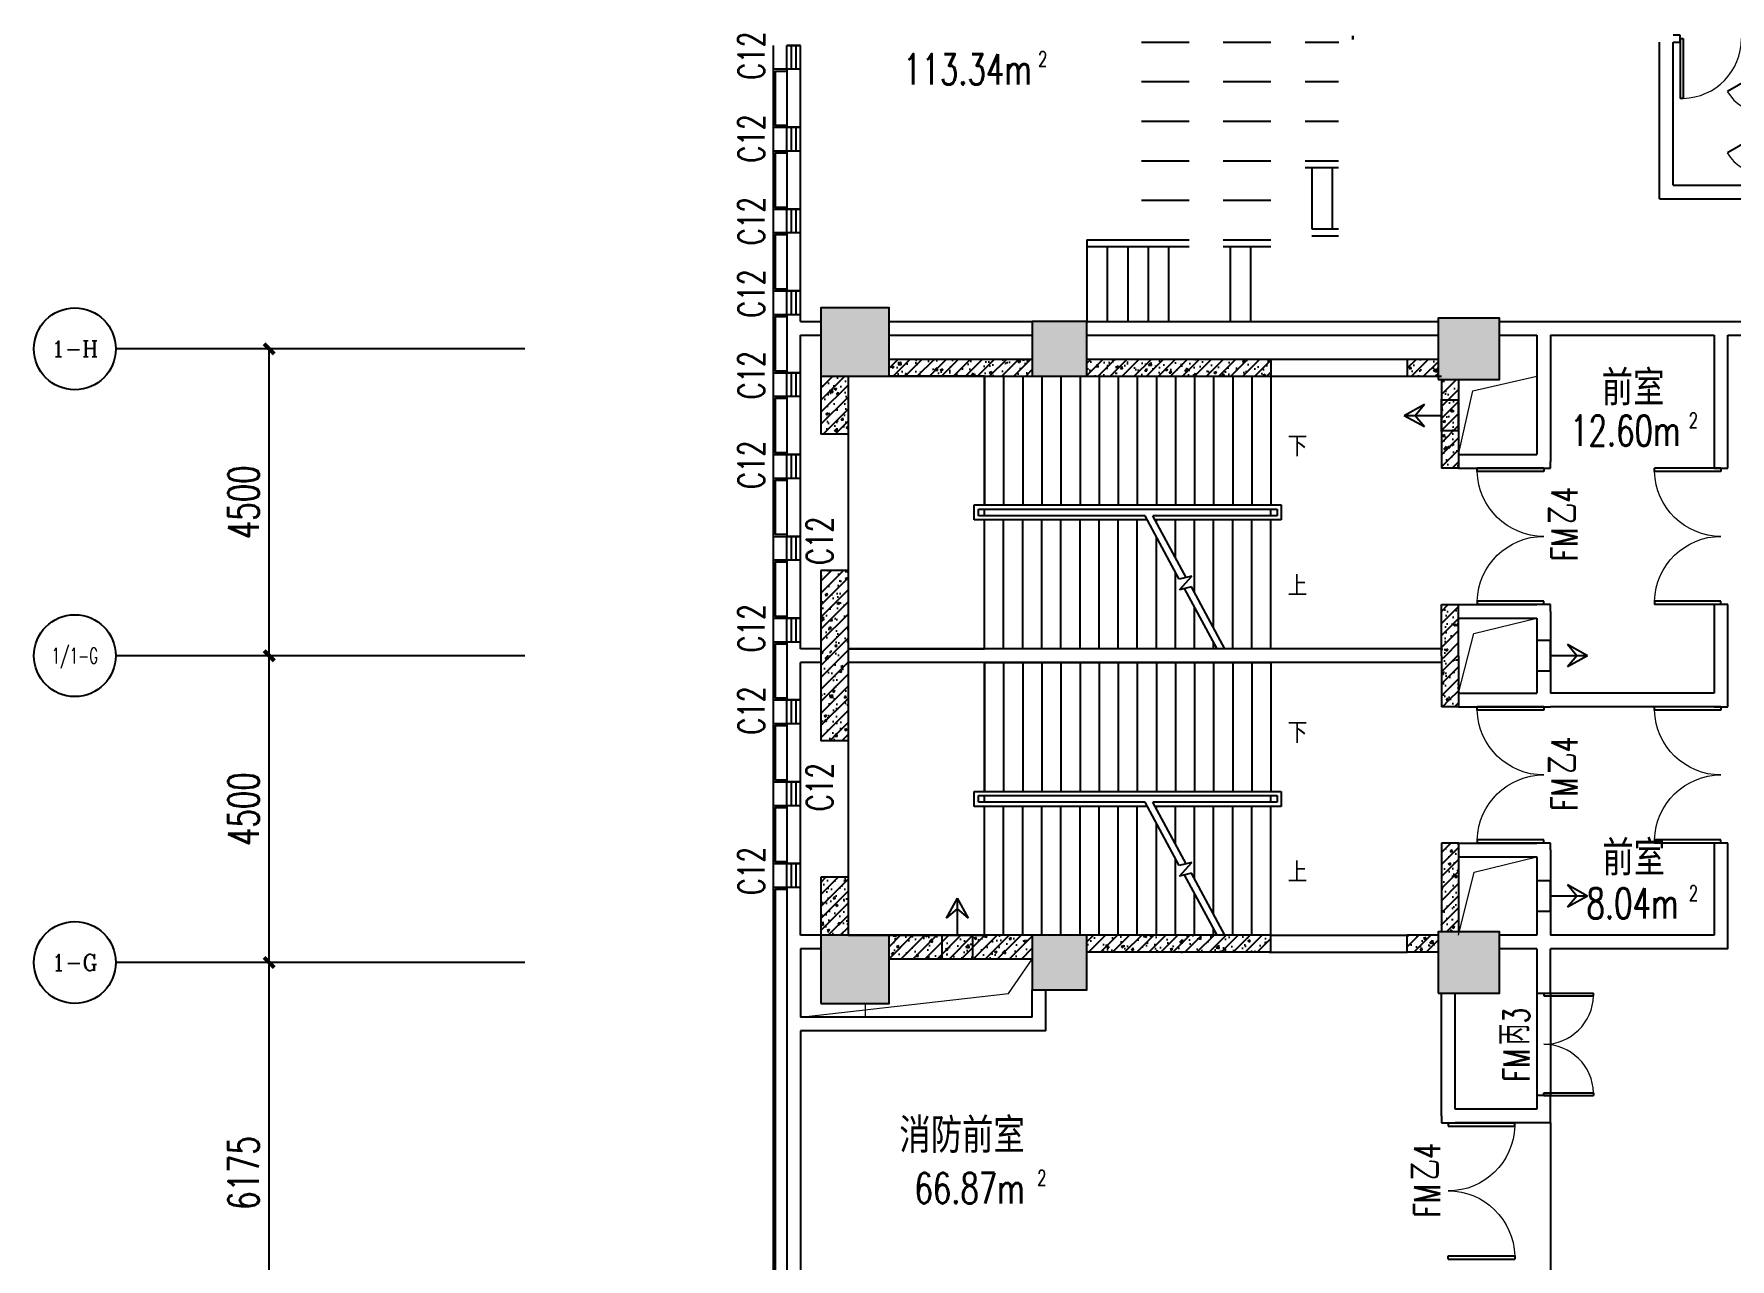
# Model space of a CAD drawing. Header units: millimetres. Extents: x 3288618 to 3380738, y 22100 to 101308.
# Drawn here: x 3288618 to 3313492, y 83338 to 101308 of the extents above; entities that cross this region are included whole.
import ezdxf
from ezdxf.enums import TextEntityAlignment as Align

# ---------------------------------------------------------------- set-up
doc = ezdxf.new("R2010")
doc.units = ezdxf.units.MM
doc.header["$MEASUREMENT"] = 0
doc.linetypes.add('DASH', pattern=[0.35, 0.25, -0.1])
doc.layers.get('0').update_dxf_attribs({"linetype": 'CONTINUOUS'})
doc.layers.get('Defpoints').update_dxf_attribs({"linetype": 'CONTINUOUS'})
for name, color, linetype in [('AXIS', 3, 'CONTINUOUS'), ('COLUMN', 255, 'CONTINUOUS'), ('DIM_SYMB', 3, 'CONTINUOUS'), ('LATRINE', 6, 'CONTINUOUS'), ('PUB_HATCH', 251, 'CONTINUOUS'), ('RAIL', 163, 'CONTINUOUS'), ('SPACE', 7, 'CONTINUOUS'), ('STAIR', 2, 'CONTINUOUS'), ('WALL', 255, 'CONTINUOUS'), ('WINDOW', 4, 'CONTINUOUS'), ('WZ', 7, 'CONTINUOUS'), ('家具', 251, 'CONTINUOUS'), ('排烟', 6, 'CONTINUOUS'), ('文字', 7, 'CONTINUOUS'), ('门窗', 40, 'CONTINUOUS')]:
    doc.layers.add(name, color=color, linetype=linetype)
doc.layers.add('P-SANR-FIXT', color=6, linetype='CONTINUOUS', lineweight=15)
doc.styles.add('-宋体', font='', dxfattribs={"width": 0.8})
doc.styles.add('_TCH_AXIS', font='COMPLEX', dxfattribs={"bigfont": 'GBCBIG'})
doc.styles.add('_TCH_DIM', font='', dxfattribs={"width": 0.8})
doc.styles.add('_TCH_SPACE', font='SIMPLEX', dxfattribs={"height": 5, "bigfont": 'GBCBIG'})
doc.styles.add('DIM_FONT', font='SIMPLEX', dxfattribs={"width": 0.7, "bigfont": 'GBCBIG'})
doc.styles.get('-宋体').set_extended_font_data('SimSun')
doc.styles.get('_TCH_DIM').set_extended_font_data('SimSun')
doc.dimstyles.new('_TCH_ARCH&&150', dxfattribs={"dimscale": 1.5, "dimtxt": 300, "dimasz": 100, "dimexe": 250, "dimexo": 300, "dimgap": 100, "dimtad": 1, "dimdec": 0, "dimzin": 0, "dimdsep": 46, "dimtxsty": 'DIM_FONT', "dimblk": 'ARCHTICK', "dimcen": 0.09, "dimclrt": 7, "dimazin": 2, "dimtfac": 1, "dimtdec": 0, "dimtix": 1, "dimtmove": 2, "dimatfit": 3, "dimfxl": 1, "dimtolj": 1, "dimtzin": 0, "dimarcsym": 0})
pattern_1 = [(45, (2136990.29, -727998.56), (-88.388348, 88.388348), []), (50, (2136990.3, -727998.56), (358.63009, -31.37607), [37.5, -412.5]), (355, (2136990.3, -727998.56), (-69.37567, 376.09607), [30, -330]), (100.4514, (2137020.18, -728001.18), (289.25469, 344.71977), [31.870095, -350.57106]), (46.1842, (2136990.3, -727898.56), (533.62052, -82.75951), [56.25, -618.75]), (96.6356, (2137034.76, -727905.46), (467.33135, 487.05894), [47.80514, -525.8565]), (351.1842, (2136990.3, -727898.56), (467.33097, 487.0593), [45, -495]), (21, (2137040.3, -727923.56), (298.453526, -201.309445), [37.5, -412.5]), (326, (2137040.3, -727923.56), (121.65767, 362.57502), [30, -330]), (71.4514, (2137065.16, -727940.34), (420.111314, 161.26525), [31.870095, -350.57106]), (37.5, (2136990.29, -727998.56), (6.079928, 166.446927), [0, -326, 0, -335, 0, -331.25]), (7.5, (2136990.3, -727998.56), (131.534769, 197.205856), [0, -191, 0, -318.5, 0, -126.25]), (327.5, (2136878.79, -727998.56), (266.911218, -11.277436), [0, -125, 0, -390, 0, -517.5]), (317.5, (2136828.8, -727998.56), (291.593085, 50.05249), [0, -162.5, 0, -259, 0, -367.5])]

# ---------------------------------------------------------------- blocks, each defined once
blk = doc.blocks.new('$TCHSYS$APDOOR2D')
blk.add_line((0.5, 0), (0, 0.866))
at = {"lineweight": 13}
blk.add_arc((0.5, 0), 1, 120, 180, dxfattribs=at)
blk = doc.blocks.new('_ArchTick')
at = {"color": 0, "linetype": 'ByBlock', "const_width": 0.4}
blk.add_lwpolyline([(-0.5, -0.5), (0.5, 0.5)], dxfattribs=at)
blk = doc.blocks.new('*D28')
at = {"layer": 'AXIS', "color": 0, "lineweight": -2, "transparency": 16777216}
for p, q in [((3295368, 87688), (3291693, 87688)), ((3292068, 81513), (3292068, 87688)), ((3295368, 81513), (3291693, 81513))]:
    blk.add_line(p, q, dxfattribs=at)
at = {"layer": 'Defpoints', "color": 0, "transparency": 16777216}
for p in [(3292068, 87688), (3295818, 87688), (3295818, 81513)]:
    blk.add_point(p, dxfattribs=at)
at = {"layer": 'AXIS', "color": 0, "lineweight": -2, "transparency": 16777216, "xscale": 150, "yscale": 150, "zscale": 150}
for p, rotation in [((3292068, 87688), 90), ((3292068, 81513), 270)]:
    blk.add_blockref('_ArchTick', p, dxfattribs=dict(at, rotation=rotation))
at = {"layer": 'AXIS', "color": 7, "transparency": 16777216, "insert": (3291693, 84601), "char_height": 450, "attachment_point": 5, "rotation": 90, "style": 'DIM_FONT'}
blk.add_mtext('\\A1;6175', dxfattribs=at)
blk = doc.blocks.new('*D29')
at = {"layer": 'AXIS', "color": 0, "lineweight": -2, "transparency": 16777216}
for p, q in [((3295368, 92188), (3291693, 92188)), ((3292068, 87688), (3292068, 92188)), ((3295368, 87688), (3291693, 87688))]:
    blk.add_line(p, q, dxfattribs=at)
at = {"layer": 'Defpoints', "color": 0, "transparency": 16777216}
for p in [(3292068, 92188), (3295818, 92188), (3295818, 87688)]:
    blk.add_point(p, dxfattribs=at)
at = {"layer": 'AXIS', "color": 0, "lineweight": -2, "transparency": 16777216, "xscale": 150, "yscale": 150, "zscale": 150}
for p, rotation in [((3292068, 92188), 90), ((3292068, 87688), 270)]:
    blk.add_blockref('_ArchTick', p, dxfattribs=dict(at, rotation=rotation))
at = {"layer": 'AXIS', "color": 7, "transparency": 16777216, "insert": (3291693, 89938), "char_height": 450, "attachment_point": 5, "rotation": 90, "style": 'DIM_FONT'}
blk.add_mtext('\\A1;4500', dxfattribs=at)
blk = doc.blocks.new('*D30')
at = {"layer": 'AXIS', "color": 0, "lineweight": -2, "transparency": 16777216}
for p, q in [((3295368, 96688), (3291693, 96688)), ((3292068, 92188), (3292068, 96688)), ((3295368, 92188), (3291693, 92188))]:
    blk.add_line(p, q, dxfattribs=at)
at = {"layer": 'Defpoints', "color": 0, "transparency": 16777216}
for p in [(3292068, 96688), (3295818, 96688), (3295818, 92188)]:
    blk.add_point(p, dxfattribs=at)
at = {"layer": 'AXIS', "color": 0, "lineweight": -2, "transparency": 16777216, "xscale": 150, "yscale": 150, "zscale": 150}
for p, rotation in [((3292068, 96688), 90), ((3292068, 92188), 270)]:
    blk.add_blockref('_ArchTick', p, dxfattribs=dict(at, rotation=rotation))
at = {"layer": 'AXIS', "color": 7, "transparency": 16777216, "insert": (3291693, 94438), "char_height": 450, "attachment_point": 5, "rotation": 90, "style": 'DIM_FONT'}
blk.add_mtext('\\A1;4500', dxfattribs=at)
blk = doc.blocks.new('_FZH')
blk.add_lwpolyline([(-0.5, -0.5), (0.5, -0.5), (0.5, 0.5), (-0.5, 0.5)], close=True)
at = {"layer": 'PUB_HATCH'}
blk.add_solid([(-0.5, -0.5), (0.5, -0.5), (-0.5, 0.5), (0.5, 0.5)], dxfattribs=at)
blk = doc.blocks.new('$DorLib2D$00000002')
for p, q in [((-0.5, 0), (-0.5, 0.4875)), ((-0.475, 0.4875), (-0.5, 0.4875)), ((-0.475, 0), (-0.475, 0.4875)), ((0.475, 0), (0.475, 0.4875)), ((0.475, 0.4875), (0.5, 0.4875)), ((0.5, 0), (0.5, 0.4875)), ((-0.5, 0), (-0.475, 0)), ((0.5, 0), (0.475, 0))]:
    blk.add_line(p, q)
at = {"lineweight": 13}
for centre, start, end in [((-0.4875, 0), 0, 88.53072), ((0.4875, 0), 91.46928, 180)]:
    blk.add_arc(centre, 0.4875, start, end, dxfattribs=at)
blk = doc.blocks.new('$DorLib2D$00000001')
for p, q in [((0.45, 0.975), (0.5, 0.975)), ((0.45, 0), (0.45, 0.975)), ((0.5, 0), (0.5, 0.975)), ((0.5, 0), (0.45, 0))]:
    blk.add_line(p, q)
at = {"lineweight": 13}
blk.add_arc((0.475, 0), 0.975, 91.4693, 180, dxfattribs=at)
blk = doc.blocks.new('$TCHSYS$WIN2D')
for p, q in [((-0.5, 0.5), (0.5, 0.5)), ((-0.5, 0.5), (-0.5, -0.5)), ((0.5, 0.167), (-0.5, 0.167)), ((0.5, 0.5), (0.5, -0.5)), ((0.5, -0.167), (-0.5, -0.167)), ((-0.5, -0.5), (0.5, -0.5))]:
    blk.add_line(p, q)

msp = doc.modelspace()

# ---------------------------------------------------------------- hatches: boundary and pattern name
at = {"layer": 'PUB_HATCH'}
h = msp.add_hatch(dxfattribs=at)
h.set_pattern_fill('钢筋混凝土', color=256, scale=50, style=0)
h.set_pattern_definition(pattern_1)
h.paths.add_polyline_path([(3303258.4, 96288.5), (3303258.4, 96538.5), (3301158.4, 96538.5), (3301158.4, 96288.5)])
h = msp.add_hatch(dxfattribs=at)
h.set_pattern_fill('钢筋混凝土', color=256, scale=50, style=0)
h.set_pattern_definition(pattern_1)
h.paths.add_polyline_path([(3304058.4, 96538.5), (3304058.4, 96288.5), (3306758.4, 96288.5), (3306758.4, 96538.5)])
h = msp.add_hatch(dxfattribs=at)
h.set_pattern_fill('钢筋混凝土', color=256, scale=50, style=0)
h.set_pattern_definition(pattern_1)
h.paths.add_polyline_path([(3309208.4, 96288.5), (3309208.4, 96538.5), (3308758.4, 96538.5), (3308758.4, 96288.5)])
h = msp.add_hatch(dxfattribs=at)
h.set_pattern_fill('钢筋混凝土', color=256, scale=50, style=0)
h.set_pattern_definition(pattern_1)
h.paths.add_polyline_path([(3300558.4, 96288.5), (3300158.4, 96288.5), (3300158.4, 95438.5), (3300558.4, 95438.5)])
h = msp.add_hatch(dxfattribs=at)
h.set_pattern_fill('钢筋混凝土', color=256, scale=50, style=0)
h.set_pattern_definition(pattern_1)
h.paths.add_polyline_path([(3309508.4, 96238.5), (3309258.4, 96238.5), (3309258.4, 94938.5), (3309508.4, 94938.5)])
h = msp.add_hatch(dxfattribs=at)
h.set_pattern_fill('钢筋混凝土', color=256, scale=50, style=0)
h.set_pattern_definition(pattern_1)
h.paths.add_polyline_path([(3300158.4, 93438.5), (3300158.4, 92188.5), (3300558.4, 92188.5), (3300558.4, 93438.5)])
h = msp.add_hatch(dxfattribs=at)
h.set_pattern_fill('钢筋混凝土', color=256, scale=50, style=0)
h.set_pattern_definition(pattern_1)
h.paths.add_polyline_path([(3309258.4, 92838.5), (3309508.4, 92838.5), (3309508.4, 92938.5), (3309258.4, 92938.5)])
h = msp.add_hatch(dxfattribs=at)
h.set_pattern_fill('钢筋混凝土', color=256, scale=50, style=0)
h.set_pattern_definition(pattern_1)
h.paths.add_polyline_path([(3309258.4, 92188.5), (3309508.4, 92188.5), (3309508.4, 92838.5), (3309258.4, 92838.5)])
h = msp.add_hatch(dxfattribs=at)
h.set_pattern_fill('钢筋混凝土', color=256, scale=50, style=0)
h.set_pattern_definition(pattern_1)
h.paths.add_polyline_path([(3300558.4, 92188.5), (3300158.4, 92188.5), (3300158.4, 90938.5), (3300558.4, 90938.5)])
h = msp.add_hatch(dxfattribs=at)
h.set_pattern_fill('钢筋混凝土', color=256, scale=50, style=0)
h.set_pattern_definition(pattern_1)
h.paths.add_polyline_path([(3309508.4, 92188.5), (3309258.4, 92188.5), (3309258.4, 91538.5), (3309508.4, 91538.5)])
h = msp.add_hatch(dxfattribs=at)
h.set_pattern_fill('钢筋混凝土', color=256, scale=50, style=0)
h.set_pattern_definition(pattern_1)
h.paths.add_polyline_path([(3309508.4, 91538.5), (3309258.4, 91538.5), (3309258.4, 91438.5), (3309508.4, 91438.5)])
h = msp.add_hatch(dxfattribs=at)
h.set_pattern_fill('钢筋混凝土', color=256, scale=50, style=0)
h.set_pattern_definition(pattern_1)
h.paths.add_polyline_path([(3309258.4, 88138.5), (3309508.4, 88138.5), (3309508.4, 89438.5), (3309258.4, 89438.5)])
h = msp.add_hatch(dxfattribs=at)
h.set_pattern_fill('钢筋混凝土', color=256, scale=50, style=0)
h.set_pattern_definition(pattern_1)
h.paths.add_polyline_path([(3300158.4, 88088.5), (3300558.4, 88088.5), (3300558.4, 88938.5), (3300158.4, 88938.5)])
h = msp.add_hatch(dxfattribs=at)
h.set_pattern_fill('钢筋混凝土', color=256, scale=50, style=0)
h.set_pattern_definition(pattern_1)
h.paths.add_polyline_path([(3301158.4, 88088.5), (3301158.4, 87738.5), (3303258.4, 87738.5), (3303258.4, 88088.5)])
h = msp.add_hatch(dxfattribs=at)
h.set_pattern_fill('钢筋混凝土', color=256, scale=50, style=0)
h.set_pattern_definition(pattern_1)
h.paths.add_polyline_path([(3304058.4, 88088.5), (3304058.4, 87838.5), (3306758.4, 87838.5), (3306758.4, 88088.5)])
h = msp.add_hatch(dxfattribs=at)
h.set_pattern_fill('钢筋混凝土', color=256, scale=50, style=0)
h.set_pattern_definition(pattern_1)
h.paths.add_polyline_path([(3309208.4, 87838.5), (3309208.4, 88088.5), (3308758.4, 88088.5), (3308758.4, 87838.5)])

# ---------------------------------------------------------------- linework, layer by layer
msp.add_line((3310858.4, 85338.5), (3310858.4, 81050.9))
at = {"layer": 'AXIS'}
for p, q in [((3295817.8, 96688.5), (3289817.8, 96688.5)), ((3295817.8, 92188.5), (3289817.8, 92188.5)), ((3295817.8, 87688.5), (3289817.8, 87688.5))]:
    msp.add_line(p, q, dxfattribs=at)
for centre in [(3289217.8, 96688.5), (3289217.8, 92188.5), (3289217.8, 87688.5)]:
    msp.add_circle(centre, 600, dxfattribs=at)
at = {"layer": 'DIM_SYMB'}
for points in [[(3306898.4, 95313.5, 0, 0, 0), (3301558.4, 95313.5, 0, 0, 0), (3301558.4, 93263.5, 0, 0, 0), (3305058.4, 93263.5, 80, 0, 0), (3305358.4, 93263.5, 0, 0, 0)], [(3306898.4, 93263.5, 0, 0, 0), (3305938.4, 93263.5, 80, 0, 0), (3305638.4, 93263.5, 0, 0, 0)], [(3306898.4, 91113.5, 0, 0, 0), (3301558.4, 91113.5, 0, 0, 0), (3301558.4, 89063.5, 0, 0, 0), (3305058.4, 89063.5, 80, 0, 0), (3305358.4, 89063.5, 0, 0, 0)], [(3306898.4, 89063.5, 0, 0, 0), (3305938.4, 89063.5, 80, 0, 0), (3305638.4, 89063.5, 0, 0, 0)]]:
    msp.add_lwpolyline(points, format="xyseb", dxfattribs=at)
at = {"layer": 'LATRINE'}
for p, q in [((3312758.4, 101288.9), (3312658.4, 101288.9)), ((3312758.4, 101188.9), (3312758.4, 101288.9)), ((3312658.4, 101188.9), (3312758.4, 101188.9))]:
    msp.add_line(p, q, dxfattribs=at)
at = {"layer": 'P-SANR-FIXT'}
for p, q in [((3309718.9, 96074.6), (3310658.4, 96288.5)), ((3309508.4, 95138.5), (3309718.9, 96074.6)), ((3309733.4, 92515), (3310658.4, 92738.5)), ((3309508.4, 91638.5), (3309733.4, 92515)), ((3309737.4, 89015), (3310658.4, 89238.5)), ((3309508.4, 88088.5), (3309737.4, 89015)), ((3302910.5, 87232.4), (3303258.4, 87738.5)), ((3299858.4, 86888.5), (3302910.5, 87232.4)), ((3300808.4, 87088.5), (3300808.4, 86888.5))]:
    msp.add_line(p, q, dxfattribs=at)
at = {"layer": 'RAIL'}
for p, q in [((3299458.4, 101138.5), (3299458.4, 100788.5)), ((3299458.4, 99938.5), (3299458.4, 99588.5)), ((3299458.4, 98738.5), (3299458.4, 98388.5)), ((3299458.4, 97538.5), (3299458.4, 97188.5)), ((3299458.4, 96338.5), (3299458.4, 95988.5)), ((3299458.4, 95138.5), (3299458.4, 94788.5)), ((3299458.4, 93938.5), (3299458.4, 93588.5)), ((3299458.4, 92738.5), (3299458.4, 92388.5)), ((3299458.4, 91538.5), (3299458.4, 91188.5)), ((3299458.4, 90338.5), (3299458.4, 89988.5)), ((3299458.4, 89138.5), (3299458.4, 88788.5))]:
    msp.add_line(p, q, dxfattribs=at)
for points in [[(3299658.4, 100788.5), (3299458.4, 100788.5), (3299458.4, 99938.5), (3299658.4, 99938.5)], [(3299658.4, 100758.5), (3299488.4, 100758.5), (3299488.4, 99968.5), (3299658.4, 99968.5)], [(3299658.4, 99588.5), (3299458.4, 99588.5), (3299458.4, 98738.5), (3299658.4, 98738.5)], [(3299658.4, 99558.5), (3299488.4, 99558.5), (3299488.4, 98768.5), (3299658.4, 98768.5)], [(3299658.4, 98388.5), (3299458.4, 98388.5), (3299458.4, 97538.5), (3299658.4, 97538.5)], [(3299658.4, 98358.5), (3299488.4, 98358.5), (3299488.4, 97568.5), (3299658.4, 97568.5)], [(3299658.4, 97188.5), (3299458.4, 97188.5), (3299458.4, 96338.5), (3299658.4, 96338.5)], [(3299658.4, 97158.5), (3299488.4, 97158.5), (3299488.4, 96368.5), (3299658.4, 96368.5)], [(3299658.4, 95988.5), (3299458.4, 95988.5), (3299458.4, 95138.5), (3299658.4, 95138.5)], [(3299658.4, 95958.5), (3299488.4, 95958.5), (3299488.4, 95168.5), (3299658.4, 95168.5)], [(3299658.4, 94788.5), (3299458.4, 94788.5), (3299458.4, 93938.5), (3299658.4, 93938.5)], [(3299658.4, 94758.5), (3299488.4, 94758.5), (3299488.4, 93968.5), (3299658.4, 93968.5)], [(3299658.4, 93588.5), (3299458.4, 93588.5), (3299458.4, 92738.5), (3299658.4, 92738.5)], [(3299658.4, 93558.5), (3299488.4, 93558.5), (3299488.4, 92768.5), (3299658.4, 92768.5)], [(3299658.4, 92388.5), (3299458.4, 92388.5), (3299458.4, 91538.5), (3299658.4, 91538.5)], [(3299658.4, 92358.5), (3299488.4, 92358.5), (3299488.4, 91568.5), (3299658.4, 91568.5)], [(3299658.4, 91188.5), (3299458.4, 91188.5), (3299458.4, 90338.5), (3299658.4, 90338.5)], [(3299658.4, 91158.5), (3299488.4, 91158.5), (3299488.4, 90368.5), (3299658.4, 90368.5)], [(3299658.4, 89988.5), (3299458.4, 89988.5), (3299458.4, 89138.5), (3299658.4, 89138.5)], [(3299658.4, 89958.5), (3299488.4, 89958.5), (3299488.4, 89168.5), (3299658.4, 89168.5)], [(3299658.4, 88788.5), (3299458.4, 88788.5), (3299458.4, 86936.8)], [(3299658.4, 88758.5), (3299488.4, 88758.5), (3299488.4, 86936.8)], [(3299458.4, 86936.8), (3299458.4, 76888.5), (3300378.6, 76888.5)], [(3299488.4, 86936.8), (3299488.4, 76918.5), (3300373.7, 76918.5)]]:
    msp.add_lwpolyline(points, dxfattribs=at)
at = {"layer": 'STAIR'}
for p, q in [((3300558.4, 96288.5), (3300558.4, 92288.5)), ((3301058.4, 96288.5), (3309258.4, 96288.5)), ((3302558.4, 96288.5), (3301158.4, 96288.5)), ((3302558.4, 96288.5), (3303258.4, 96288.5)), ((3302558.4, 96288.5), (3302558.4, 94398.5)), ((3302558.4, 94398.5), (3302558.4, 96288.5)), ((3302838.4, 96288.5), (3302838.4, 94398.5)), ((3303118.4, 96288.5), (3303118.4, 94398.5)), ((3303398.4, 96288.5), (3303398.4, 94398.5)), ((3303678.4, 96288.5), (3303678.4, 94398.5)), ((3303958.4, 96288.5), (3303958.4, 94398.5)), ((3304058.4, 96288.5), (3306758.4, 96288.5)), ((3304238.4, 96288.5), (3304238.4, 94398.5)), ((3304518.4, 96288.5), (3304518.4, 94398.5)), ((3304798.4, 96288.5), (3304798.4, 94398.5)), ((3305078.4, 96288.5), (3305078.4, 94398.5)), ((3305358.4, 96288.5), (3305358.4, 94398.5)), ((3305638.4, 96288.5), (3305638.4, 94398.5)), ((3305918.4, 96288.5), (3305918.4, 94398.5)), ((3306198.4, 96288.5), (3306198.4, 94398.5)), ((3306478.4, 96288.5), (3306478.4, 94398.5)), ((3306758.4, 96288.5), (3306758.4, 94398.5)), ((3302408.4, 94178.5), (3302408.4, 94398.5)), ((3302408.4, 94398.5), (3306908.4, 94398.5)), ((3302468.4, 94238.5), (3302468.4, 94338.5)), ((3302468.4, 94338.5), (3306848.4, 94338.5)), ((3302558.4, 94338.5), (3306758.4, 94338.5)), ((3302558.4, 94238.5), (3302558.4, 94338.5)), ((3306758.4, 94238.5), (3306758.4, 94338.5)), ((3306848.4, 94338.5), (3306848.4, 94238.5)), ((3306908.4, 94398.5), (3306908.4, 94178.5)), ((3304946.3, 94178.5), (3302408.4, 94178.5)), ((3304913.8, 94238.5), (3302468.4, 94238.5)), ((3304913.8, 94238.5), (3302558.4, 94238.5)), ((3302558.4, 92288.5), (3302558.4, 94178.5)), ((3302558.4, 92288.5), (3302558.4, 94178.5)), ((3302838.4, 92288.5), (3302838.4, 94178.5)), ((3303118.4, 92288.5), (3303118.4, 94178.5)), ((3303398.4, 92288.5), (3303398.4, 94178.5)), ((3303678.4, 92288.5), (3303678.4, 94178.5)), ((3303958.4, 92288.5), (3303958.4, 94178.5)), ((3304238.4, 92288.5), (3304238.4, 94178.5)), ((3304518.4, 92288.5), (3304518.4, 94178.5)), ((3304798.4, 92288.5), (3304798.4, 94178.5)), ((3305414.8, 93312.9), (3304913.8, 94238.5)), ((3306758.4, 94238.5), (3305027.5, 94238.5)), ((3305515.5, 93337), (3305027.5, 94238.5)), ((3306848.4, 94238.5), (3305027.5, 94238.5)), ((3306908.4, 94178.5), (3305060, 94178.5)), ((3305078.4, 94144.5), (3305078.4, 94178.5)), ((3305358.4, 93627.2), (3305358.4, 94178.5)), ((3305638.4, 93109.9), (3305638.4, 94178.5)), ((3305918.4, 92592.6), (3305918.4, 94178.5)), ((3306198.4, 92288.5), (3306198.4, 94178.5)), ((3306478.4, 92288.5), (3306478.4, 94178.5)), ((3306758.4, 92288.5), (3306758.4, 94178.5)), ((3305078.4, 92288.5), (3305078.4, 93934.4)), ((3305358.4, 92288.5), (3305358.4, 93417.1)), ((3305596.5, 93356.3), (3305414.8, 93312.9)), ((3305418, 93155.1), (3305596.5, 93356.3)), ((3305591.5, 93196.5), (3305418, 93155.1)), ((3305969.3, 92288.5), (3305490.8, 93172.5)), ((3306083, 92288.5), (3305591.5, 93196.5)), ((3305638.4, 92288.5), (3305638.4, 92899.8)), ((3300558.4, 92288.5), (3302558.4, 92288.5)), ((3305969.3, 92288.5), (3302558.4, 92288.5)), ((3305918.4, 92288.5), (3305918.4, 92382.5)), ((3306758.4, 92288.5), (3306083, 92288.5)), ((3302558.4, 92088.5), (3300558.4, 92088.5)), ((3300558.4, 92088.5), (3300558.4, 88088.5)), ((3302558.4, 92088.5), (3306758.4, 92088.5)), ((3302558.4, 92088.5), (3302558.4, 90198.5)), ((3302558.4, 90198.5), (3302558.4, 92088.5)), ((3302838.4, 92088.5), (3302838.4, 90198.5)), ((3303118.4, 92088.5), (3303118.4, 90198.5)), ((3303398.4, 92088.5), (3303398.4, 90198.5)), ((3303678.4, 92088.5), (3303678.4, 90198.5)), ((3303958.4, 92088.5), (3303958.4, 90198.5)), ((3304238.4, 92088.5), (3304238.4, 90198.5)), ((3304518.4, 92088.5), (3304518.4, 90198.5)), ((3304798.4, 92088.5), (3304798.4, 90198.5)), ((3305078.4, 92088.5), (3305078.4, 90198.5)), ((3305358.4, 92088.5), (3305358.4, 90198.5)), ((3305638.4, 92088.5), (3305638.4, 90198.5)), ((3305918.4, 92088.5), (3305918.4, 90198.5)), ((3306198.4, 92088.5), (3306198.4, 90198.5)), ((3306478.4, 92088.5), (3306478.4, 90198.5)), ((3306758.4, 92088.5), (3306758.4, 90198.5)), ((3302408.4, 89978.5), (3302408.4, 90198.5)), ((3302408.4, 90198.5), (3306908.4, 90198.5)), ((3302468.4, 90038.5), (3302468.4, 90138.5)), ((3302468.4, 90138.5), (3306848.4, 90138.5)), ((3302558.4, 90138.5), (3306758.4, 90138.5)), ((3302558.4, 90038.5), (3302558.4, 90138.5)), ((3306758.4, 90038.5), (3306758.4, 90138.5)), ((3306848.4, 90138.5), (3306848.4, 90038.5)), ((3306908.4, 90198.5), (3306908.4, 89978.5)), ((3304946.3, 89978.5), (3302408.4, 89978.5)), ((3304913.8, 90038.5), (3302468.4, 90038.5)), ((3304913.8, 90038.5), (3302558.4, 90038.5)), ((3302558.4, 88088.5), (3302558.4, 89978.5)), ((3302558.4, 88088.5), (3302558.4, 89978.5)), ((3302838.4, 88088.5), (3302838.4, 89978.5)), ((3303118.4, 88088.5), (3303118.4, 89978.5)), ((3303398.4, 88088.5), (3303398.4, 89978.5)), ((3303678.4, 88088.5), (3303678.4, 89978.5)), ((3303958.4, 88088.5), (3303958.4, 89978.5)), ((3304238.4, 88088.5), (3304238.4, 89978.5)), ((3304518.4, 88088.5), (3304518.4, 89978.5)), ((3304798.4, 88088.5), (3304798.4, 89978.5)), ((3305414.8, 89112.9), (3304913.8, 90038.5)), ((3306758.4, 90038.5), (3305027.5, 90038.5)), ((3305515.5, 89137), (3305027.5, 90038.5)), ((3306848.4, 90038.5), (3305027.5, 90038.5)), ((3306908.4, 89978.5), (3305060, 89978.5)), ((3305078.4, 89944.5), (3305078.4, 89978.5)), ((3305358.4, 89427.2), (3305358.4, 89978.5)), ((3305638.4, 88909.9), (3305638.4, 89978.5)), ((3305918.4, 88392.6), (3305918.4, 89978.5)), ((3306198.4, 88088.5), (3306198.4, 89978.5)), ((3306478.4, 88088.5), (3306478.4, 89978.5)), ((3306758.4, 88088.5), (3306758.4, 89978.5)), ((3305078.4, 88088.5), (3305078.4, 89734.4)), ((3305358.4, 88088.5), (3305358.4, 89217.1)), ((3305596.5, 89156.3), (3305414.8, 89112.9)), ((3305418, 88955.1), (3305596.5, 89156.3)), ((3305591.5, 88996.5), (3305418, 88955.1)), ((3305969.3, 88088.5), (3305490.8, 88972.5)), ((3306083, 88088.5), (3305591.5, 88996.5)), ((3305638.4, 88088.5), (3305638.4, 88699.8)), ((3300558.4, 88088.5), (3302558.4, 88088.5)), ((3305969.3, 88088.5), (3302558.4, 88088.5)), ((3305918.4, 88088.5), (3305918.4, 88182.5)), ((3306758.4, 88088.5), (3306083, 88088.5))]:
    msp.add_line(p, q, dxfattribs=at)
at = {"layer": 'WALL'}
for p, q in [((3299658.4, 101138.5), (3299858.4, 101138.5)), ((3312458.4, 98988.5), (3312458.4, 101188.9)), ((3312658.4, 99088.5), (3312658.4, 101188.9)), ((3299658.4, 100788.5), (3299658.4, 99938.5)), ((3299858.4, 100788.5), (3299658.4, 100788.5)), ((3299858.4, 99938.5), (3299858.4, 100788.5)), ((3299658.4, 99938.5), (3299858.4, 99938.5)), ((3299658.4, 99588.5), (3299658.4, 98738.5)), ((3299858.4, 99588.5), (3299658.4, 99588.5)), ((3299858.4, 98738.5), (3299858.4, 99588.5)), ((3312658.4, 99088.5), (3315158.4, 99088.5)), ((3312458.4, 98888.5), (3312458.4, 98988.5)), ((3312458.4, 98888.5), (3312658.4, 98888.5)), ((3312658.4, 98888.5), (3315158.4, 98888.5)), ((3312658.4, 98888.5), (3312658.4, 98888.5)), ((3299658.4, 98738.5), (3299858.4, 98738.5)), ((3299658.4, 98388.5), (3299658.4, 97538.5)), ((3299858.4, 98388.5), (3299658.4, 98388.5)), ((3299858.4, 97538.5), (3299858.4, 98388.5)), ((3299658.4, 97538.5), (3299858.4, 97538.5)), ((3299858.4, 97188.5), (3299658.4, 97188.5)), ((3299658.4, 97188.5), (3299658.4, 96988.5)), ((3299858.4, 97088.5), (3299858.4, 97188.5)), ((3299858.4, 97088.5), (3300158.4, 97088.5)), ((3301158.4, 97088.5), (3303258.4, 97088.5)), ((3304058.4, 97088.5), (3309208.4, 97088.5)), ((3310108.4, 97088.5), (3310758.4, 97088.5)), ((3310758.4, 97088.5), (3313358.4, 97088.5)), ((3313358.4, 97088.5), (3315158.4, 97088.5)), ((3299658.4, 96988.5), (3299658.4, 96338.5)), ((3299858.4, 96888.5), (3300158.4, 96888.5)), ((3299858.4, 96338.5), (3299858.4, 96888.5)), ((3301158.4, 96888.5), (3303258.4, 96888.5)), ((3304058.4, 96888.5), (3309208.4, 96888.5)), ((3310108.4, 96888.5), (3310658.4, 96888.5)), ((3310658.4, 96888.5), (3310658.4, 95138.5)), ((3310858.4, 96888.5), (3310858.4, 95038.5)), ((3310858.4, 96888.5), (3313258.4, 96888.5)), ((3313258.4, 96888.5), (3313258.4, 94938.5)), ((3313458.4, 96888.5), (3315358.4, 96888.5)), ((3313458.4, 94938.5), (3313458.4, 96888.5)), ((3301158.4, 96538.5), (3303258.4, 96538.5)), ((3304058.4, 96538.5), (3306758.4, 96538.5)), ((3306758.4, 96538.5), (3306758.4, 96288.5)), ((3306758.4, 96538.5), (3308758.4, 96538.5)), ((3308758.4, 96538.5), (3309208.4, 96538.5)), ((3308758.4, 96538.5), (3308758.4, 96288.5)), ((3299658.4, 96338.5), (3299858.4, 96338.5)), ((3300158.4, 96288.5), (3300158.4, 95438.5)), ((3300558.4, 96288.5), (3300558.4, 95438.5)), ((3301158.4, 96288.5), (3303258.4, 96288.5)), ((3304058.4, 96288.5), (3306758.4, 96288.5)), ((3306758.4, 96288.5), (3308758.4, 96288.5)), ((3308758.4, 96288.5), (3309208.4, 96288.5)), ((3309258.4, 96238.5), (3309258.4, 94938.5)), ((3309508.4, 96238.5), (3309508.4, 94938.5)), ((3299658.4, 95988.5), (3299658.4, 95138.5)), ((3299858.4, 95988.5), (3299658.4, 95988.5)), ((3299858.4, 95138.5), (3299858.4, 95988.5)), ((3300558.4, 95438.5), (3300158.4, 95438.5)), ((3299658.4, 95138.5), (3299858.4, 95138.5)), ((3309508.4, 95138.5), (3310658.4, 95138.5)), ((3310858.4, 94938.5), (3310858.4, 95038.5)), ((3299658.4, 94788.5), (3299658.4, 93938.5)), ((3299858.4, 94788.5), (3299658.4, 94788.5)), ((3299858.4, 93938.5), (3299858.4, 94788.5)), ((3309508.4, 94938.5), (3309258.4, 94938.5)), ((3309508.4, 94938.5), (3310658.4, 94938.5)), ((3310658.4, 94938.5), (3310858.4, 94938.5)), ((3313258.4, 94938.5), (3313458.4, 94938.5)), ((3299658.4, 93938.5), (3299858.4, 93938.5)), ((3299658.4, 93588.5), (3299658.4, 92738.5)), ((3299858.4, 93588.5), (3299658.4, 93588.5)), ((3299858.4, 92738.5), (3299858.4, 93588.5)), ((3300158.4, 93438.5), (3300158.4, 92188.5)), ((3300558.4, 93438.5), (3300158.4, 93438.5)), ((3300558.4, 93438.5), (3300558.4, 92188.5)), ((3309258.4, 92838.5), (3309258.4, 92938.5)), ((3309258.4, 92938.5), (3309508.4, 92938.5)), ((3309258.4, 92188.5), (3309258.4, 92838.5)), ((3309508.4, 92938.5), (3310658.4, 92938.5)), ((3309508.4, 92838.5), (3309508.4, 92938.5)), ((3309508.4, 92188.5), (3309508.4, 92838.5)), ((3310858.4, 92938.5), (3310658.4, 92938.5)), ((3310858.4, 92838.5), (3310858.4, 92938.5)), ((3310858.4, 92838.5), (3310858.4, 91638.5)), ((3313458.4, 92938.5), (3313258.4, 92938.5)), ((3313258.4, 92938.5), (3313258.4, 91638.5)), ((3313458.4, 91538.5), (3313458.4, 92938.5)), ((3299658.4, 92738.5), (3299858.4, 92738.5)), ((3309508.4, 92738.5), (3310658.4, 92738.5)), ((3310658.4, 92738.5), (3310658.4, 91638.5)), ((3299858.4, 92388.5), (3299658.4, 92388.5)), ((3299658.4, 92388.5), (3299658.4, 92188.5)), ((3299858.4, 92288.5), (3299858.4, 92388.5)), ((3300158.4, 92288.5), (3299858.4, 92288.5)), ((3309258.4, 92288.5), (3300558.4, 92288.5)), ((3299658.4, 92188.5), (3299658.4, 91538.5)), ((3300158.4, 92088.5), (3299858.4, 92088.5)), ((3299858.4, 91538.5), (3299858.4, 92088.5)), ((3300158.4, 92188.5), (3300158.4, 90938.5)), ((3300558.4, 92188.5), (3300558.4, 90938.5)), ((3309258.4, 92088.5), (3300558.4, 92088.5)), ((3309258.4, 92188.5), (3309258.4, 91538.5)), ((3309508.4, 92188.5), (3309508.4, 91538.5)), ((3299658.4, 91538.5), (3299858.4, 91538.5)), ((3309258.4, 91538.5), (3309258.4, 91438.5)), ((3309508.4, 91638.5), (3310658.4, 91638.5)), ((3309508.4, 91538.5), (3309508.4, 91438.5)), ((3313258.4, 91638.5), (3310858.4, 91638.5)), ((3313458.4, 91438.5), (3313458.4, 91538.5)), ((3309508.4, 91438.5), (3309258.4, 91438.5)), ((3309508.4, 91438.5), (3310658.4, 91438.5)), ((3310658.4, 91438.5), (3310858.4, 91438.5)), ((3313258.4, 91438.5), (3310858.4, 91438.5)), ((3313258.4, 91438.5), (3313458.4, 91438.5)), ((3299658.4, 91188.5), (3299658.4, 90338.5)), ((3299858.4, 91188.5), (3299658.4, 91188.5)), ((3299858.4, 90338.5), (3299858.4, 91188.5)), ((3300558.4, 90938.5), (3300158.4, 90938.5)), ((3299658.4, 90338.5), (3299858.4, 90338.5)), ((3299658.4, 89988.5), (3299658.4, 89138.5)), ((3299858.4, 89988.5), (3299658.4, 89988.5)), ((3299858.4, 89138.5), (3299858.4, 89988.5)), ((3309258.4, 89438.5), (3309258.4, 88138.5)), ((3309508.4, 89438.5), (3309258.4, 89438.5)), ((3309508.4, 89438.5), (3309508.4, 88138.5)), ((3309508.4, 89438.5), (3310658.4, 89438.5)), ((3310858.4, 89438.5), (3310658.4, 89438.5)), ((3310858.4, 89338.5), (3310858.4, 89438.5)), ((3310858.4, 89338.5), (3310858.4, 88088.5)), ((3313458.4, 89438.5), (3313258.4, 89438.5)), ((3313258.4, 89438.5), (3313258.4, 88088.5)), ((3313458.4, 87888.5), (3313458.4, 89438.5)), ((3299658.4, 89138.5), (3299858.4, 89138.5)), ((3309508.4, 89238.5), (3310658.4, 89238.5)), ((3310658.4, 89238.5), (3310658.4, 88088.5)), ((3300158.4, 88938.5), (3300158.4, 88088.5)), ((3300558.4, 88938.5), (3300158.4, 88938.5)), ((3300558.4, 88938.5), (3300558.4, 88088.5)), ((3299858.4, 88788.5), (3299658.4, 88788.5)), ((3299658.4, 88788.5), (3299658.4, 87988.5)), ((3299858.4, 88088.5), (3299858.4, 88788.5)), ((3300158.4, 88088.5), (3299858.4, 88088.5)), ((3303258.4, 88088.5), (3301158.4, 88088.5)), ((3306758.4, 88088.5), (3304058.4, 88088.5)), ((3306758.4, 87838.5), (3306758.4, 88088.5)), ((3306758.4, 88088.5), (3308758.4, 88088.5)), ((3309208.4, 88088.5), (3308758.4, 88088.5)), ((3308758.4, 87838.5), (3308758.4, 88088.5)), ((3310658.4, 88088.5), (3310108.4, 88088.5)), ((3313258.4, 88088.5), (3310858.4, 88088.5)), ((3299658.4, 87988.5), (3299658.4, 86788.5)), ((3300158.4, 87888.5), (3299858.4, 87888.5)), ((3299858.4, 87888.5), (3299858.4, 86888.5)), ((3306758.4, 87838.5), (3304058.4, 87838.5)), ((3306758.4, 87838.5), (3308758.4, 87838.5)), ((3309208.4, 87838.5), (3308758.4, 87838.5)), ((3310658.4, 87888.5), (3310108.4, 87888.5)), ((3310658.4, 87888.5), (3310658.4, 87238.2)), ((3313458.4, 87888.5), (3310858.4, 87888.5)), ((3310858.4, 87238.2), (3310858.4, 87888.5)), ((3303258.4, 87738.5), (3301158.4, 87738.5)), ((3303258.4, 86888.5), (3303258.4, 87288.5)), ((3303458.4, 86688.5), (3303458.4, 87288.5)), ((3309258.4, 85438.5), (3309258.4, 87238.5)), ((3309458.4, 85538.5), (3309458.4, 87238.5)), ((3310658.4, 87238.2), (3310858.4, 87238.2)), ((3303258.4, 86888.5), (3299858.4, 86888.5)), ((3299658.4, 86788.5), (3299658.4, 77188.5)), ((3303458.4, 86688.5), (3299858.4, 86688.5)), ((3299858.4, 86688.5), (3299858.4, 77288.5)), ((3310858.4, 85738.2), (3310658.4, 85738.2)), ((3310658.4, 85738.2), (3310658.4, 85538.5)), ((3310858.4, 85338.5), (3310858.4, 85738.2)), ((3309258.4, 85438.5), (3309258.4, 85338.5)), ((3309258.4, 85338.5), (3309458.4, 85338.5)), ((3310658.4, 85538.5), (3309458.4, 85538.5)), ((3310858.4, 85338.5), (3309458.4, 85338.5))]:
    msp.add_line(p, q, dxfattribs=at)
at = {"layer": 'WINDOW'}
for p, q in [((3310658.4, 87238.2), (3310658.4, 85738.2)), ((3310858.4, 87238.2), (3310858.4, 85738.2))]:
    msp.add_line(p, q, dxfattribs=at)
at = {"layer": 'WZ', "linetype": 'DASH', "const_width": 30}
for points in [[(3309258.4, 95938.5), (3309508.4, 95938.5), (3309508.4, 95488.5), (3309258.4, 95488.5)], [(3310858.4, 92413.5), (3310658.4, 92413.5), (3310658.4, 91963.5), (3310858.4, 91963.5)], [(3310858.4, 88888.5), (3310658.4, 88888.5), (3310658.4, 88438.5), (3310858.4, 88438.5)], [(3301933.4, 88088.5), (3301933.4, 87738.5), (3302383.4, 87738.5), (3302383.4, 88088.5)]]:
    msp.add_lwpolyline(points, close=True, dxfattribs=at)
at = {"layer": '家具'}
for p, q in [((3307958.4, 101224.2), (3307958.4, 101280.6)), ((3307958.4, 101280.6), (3307958.4, 101224.2)), ((3304858.4, 101188.5), (3305558.4, 101188.5)), ((3306058.4, 101188.5), (3306758.4, 101188.5)), ((3307258.4, 101188.5), (3307756.1, 101188.5)), ((3304858.4, 100608.5), (3305558.4, 100608.5)), ((3306058.4, 100608.5), (3306758.4, 100608.5)), ((3307258.4, 100608.5), (3307747.9, 100608.5)), ((3304858.4, 100028.5), (3305558.4, 100028.5)), ((3306058.4, 100028.5), (3306758.4, 100028.5)), ((3307258.4, 100028.5), (3307747.9, 100028.5)), ((3304858.4, 99448.5), (3305558.4, 99448.5)), ((3306058.4, 99448.5), (3306758.4, 99448.5)), ((3307258.4, 99448.5), (3307747.9, 99448.5)), ((3307258.4, 99448.5), (3307747.9, 99448.5)), ((3307258.4, 99448.5), (3307747.9, 99448.5)), ((3307258.4, 99348.5), (3307747.9, 99348.5)), ((3307358.4, 99348.5), (3307358.4, 98448.5)), ((3307658.4, 99348.5), (3307658.4, 98448.5)), ((3304858.4, 98868.5), (3305558.4, 98868.5)), ((3306058.4, 98868.5), (3306758.4, 98868.5)), ((3304058.4, 98288.5), (3305558.4, 98288.5)), ((3304058.4, 98288.5), (3304058.4, 97089)), ((3306058.4, 98288.5), (3306758.4, 98288.5)), ((3307358.4, 98448.5), (3307747.9, 98448.5)), ((3307358.4, 98348.5), (3307747.9, 98348.5)), ((3304058.4, 98188.5), (3305558.4, 98188.5)), ((3304358.4, 98188.5), (3304358.4, 97089)), ((3304658.4, 98188.5), (3304658.4, 97089)), ((3304958.4, 98188.5), (3304958.4, 97089)), ((3305258.4, 98188.5), (3305258.4, 97089)), ((3306058.4, 98188.5), (3306758.4, 98188.5)), ((3306158.4, 98188.5), (3306158.4, 97089)), ((3306458.4, 98188.5), (3306458.4, 97089))]:
    msp.add_line(p, q, dxfattribs=at)
at = {"layer": '排烟'}
for p, q in [((3308714.4, 95713.5), (3309009.6, 95875.2)), ((3308873.7, 95713.5), (3309009.6, 95875.2)), ((3308714.4, 95713.5), (3309258.4, 95713.5)), ((3308714.4, 95713.5), (3309009.6, 95551.7)), ((3308873.7, 95713.5), (3309009.6, 95551.7)), ((3311402.4, 92188.5), (3311107.2, 92350.2)), ((3311243.1, 92188.5), (3311107.2, 92350.2)), ((3311402.4, 92188.5), (3310858.4, 92188.5)), ((3311402.4, 92188.5), (3311107.2, 92026.7)), ((3311243.1, 92188.5), (3311107.2, 92026.7)), ((3311402.4, 88663.5), (3311107.2, 88825.2)), ((3311243.1, 88663.5), (3311107.2, 88825.2)), ((3302158.4, 88632.5), (3301996.7, 88337.3)), ((3302158.4, 88632.5), (3302158.4, 88088.5)), ((3302158.4, 88632.5), (3302320.2, 88337.3)), ((3311402.4, 88663.5), (3310858.4, 88663.5)), ((3311402.4, 88663.5), (3311107.2, 88501.7)), ((3311243.1, 88663.5), (3311107.2, 88501.7)), ((3302158.4, 88473.2), (3301996.7, 88337.3)), ((3302158.4, 88473.2), (3302320.2, 88337.3))]:
    msp.add_line(p, q, dxfattribs=at)

# ---------------------------------------------------------------- block references
at = {"layer": 'COLUMN'}
for p, xscale, yscale, zscale in [((3300658.4, 96788.5), 1000, 1000, 1000), ((3303658.4, 96688.5), 800, 800, 800), ((3309658.4, 96688.5), 900, 900, 900), ((3300658.4, 87588.5), 1000, 1000, 1000), ((3303658.4, 87688.5), 800, 800, 800), ((3309658.4, 87688.5), 900, 900, 900)]:
    msp.add_blockref('_FZH', p, dxfattribs=dict(at, xscale=xscale, yscale=yscale, zscale=zscale))
at = {"layer": 'LATRINE', "xscale": -900, "yscale": -900, "zscale": 100}
msp.add_blockref('$DorLib2D$00000001', (3313208.4, 101238.9), dxfattribs=at)
at = {"layer": 'LATRINE', "xscale": 600, "yscale": 600, "zscale": 25, "rotation": 90}
for p in [(3313970.9, 100463.5), (3313970.9, 99563.5)]:
    msp.add_blockref('$TCHSYS$APDOOR2D', p, dxfattribs=at)
at = {"layer": 'WINDOW'}
for name, p, xscale, yscale, zscale, rotation in [('$TCHSYS$WIN2D', (3299758.4, 100963.5), -350, 200, -350, 270), ('$TCHSYS$WIN2D', (3299758.4, 99763.5), -350, 200, -350, 270), ('$TCHSYS$WIN2D', (3299758.4, 98563.5), -350, 200, -350, 270), ('$TCHSYS$WIN2D', (3299758.4, 97363.5), -350, 200, -350, 270), ('$TCHSYS$WIN2D', (3299758.4, 96163.5), -350, 200, -350, 270), ('$TCHSYS$WIN2D', (3299758.4, 94963.5), -350, 200, -350, 270), ('$DorLib2D$00000002', (3310758.4, 93938.5), 2000, -2000, 2000, 270), ('$DorLib2D$00000002', (3313358.4, 93938.5), -2000, 2000, -2000, 90), ('$TCHSYS$WIN2D', (3299758.4, 93763.5), -350, 200, -350, 270), ('$TCHSYS$WIN2D', (3299758.4, 92563.5), -350, 200, -350, 270), ('$TCHSYS$WIN2D', (3299758.4, 91363.5), -350, 200, -350, 270), ('$DorLib2D$00000002', (3310758.4, 90438.5), 2000, -2000, 2000, 270), ('$DorLib2D$00000002', (3313358.4, 90438.5), -2000, 2000, -2000, 90), ('$TCHSYS$WIN2D', (3299758.4, 90163.5), -350, 200, -350, 270), ('$TCHSYS$WIN2D', (3299758.4, 88963.5), -350, 200, -350, 270), ('$DorLib2D$00000002', (3310758.4, 86488.2), 1500, 1500, 1500, 270.0000000002721), ('$DorLib2D$00000002', (3309358.4, 84338.5), 2000, -2000, 2000, 90)]:
    msp.add_blockref(name, p, dxfattribs=dict(at, xscale=xscale, yscale=yscale, zscale=zscale, rotation=rotation))

# ---------------------------------------------------------------- texts
at = {"layer": 'AXIS', "color": 7, "style": '_TCH_AXIS'}
for s, height, p, p2 in [('1-H', 234.37, (3288877.4, 96571.3), (3289558.2, 96571.3)), ('1-G', 241.43, (3288878.7, 87567.8), (3289557, 87567.8))]:
    msp.add_text(s, height=height, dxfattribs=at).set_placement(p, p2, align=Align.FIT)
at = {"layer": 'AXIS', "color": 7, "style": '_TCH_AXIS', "width": 0.65625}
msp.add_text('1/1-G', height=227.68, dxfattribs=at).set_placement((3288876.3, 92074.6), (3289559.4, 92074.6), align=Align.FIT)
at = {"layer": 'DIM_SYMB', "color": 7, "style": '_TCH_DIM', "width": 0.8}
for s, p in [('下', (3307003.4, 95138.5)), ('上', (3307003.4, 93088.5)), ('下', (3307003.4, 90938.5)), ('上', (3307003.4, 88888.5))]:
    msp.add_text(s, height=265.8, dxfattribs=at).set_placement(p)
at = {"layer": 'SPACE', "style": '_TCH_SPACE', "width": 0.705882}
for s, height, p in [('113.34m', 446.25, (3301364.2, 100565.2)), ('2', 223.1, (3303344.2, 100827.7)), ('12.60m', 446.25, (3311146.1, 95266.2)), ('2', 223.1, (3312886.1, 95528.7)), ('2', 223.1, (3312886.9, 88595)), ('8.04m', 446.25, (3311386.9, 88332.5)), ('66.87m', 446.25, (3301530.5, 84155.8)), ('2', 223.1, (3303330.5, 84418.3))]:
    msp.add_text(s, height=height, dxfattribs=at).set_placement(p)
at = {"layer": '文字', "style": '-宋体', "width": 0.75}
for s, p in [('前室', (3311609.6, 95908.5)), ('前室', (3311617.9, 89012.9)), ('消防前室', (3301308.7, 84944.8))]:
    msp.add_text(s, height=450, dxfattribs=at).set_placement(p)
at = {"layer": '门窗', "style": '_TCH_SPACE', "width": 0.705882}
for s, p in [('C12', (3299330.1, 100636.5)), ('C12', (3299330.1, 99422)), ('C12', (3299330.1, 98211.2)), ('C12', (3299330.1, 97147.1)), ('C12', (3299330.1, 95950.4)), ('C12', (3299330.1, 94635.6)), ('4', (3311255.2, 94433.7)), ('C12', (3300332.3, 93521)), ('FM', (3311255.2, 93577.7)), ('C12', (3299330.1, 92238.3)), ('C12', (3299330.1, 91032)), ('4', (3311255.2, 90771)), ('C12', (3300332.3, 89909.7)), ('FM', (3311255.2, 89915)), ('C12', (3299330.1, 88678)), ('3', (3310549.7, 86794.7)), ('FM', (3310549.7, 85938.7)), ('4', (3309242.2, 84809.2)), ('FM', (3309242.2, 83953.3))]:
    msp.add_text(s, height=382.5, rotation=90, dxfattribs=at).set_placement(p)
at = {"layer": '门窗', "style": '_TCH_SPACE'}
for s, p in [('乙', (3311255.2, 94117.7)), ('乙', (3311255.2, 90455)), ('丙', (3310549.7, 86478.7)), ('乙', (3309242.2, 84493.3))]:
    msp.add_text(s, height=434, rotation=90, dxfattribs=at).set_placement(p)

# ---------------------------------------------------------------- dimensions: what is measured, and where the dimension line sits
at = {"layer": 'AXIS'}
for p1, p2, picture, middle in [((3295817.8, 92188.5), (3295817.8, 96688.5), '*D30', (3291692.8, 94438.5)), ((3295817.8, 87688.5), (3295817.8, 92188.5), '*D29', (3291692.8, 89938.5)), ((3295817.8, 81513.5), (3295817.8, 87688.5), '*D28', (3291692.8, 84601))]:
    dim = msp.add_aligned_dim(p1=p1, p2=p2, distance=3750, dimstyle='_TCH_ARCH&&150', dxfattribs=at)
    dim.commit()
    dim.dimension.update_dxf_attribs({"geometry": picture, "text_midpoint": middle})

doc.saveas('drawing.dxf')
